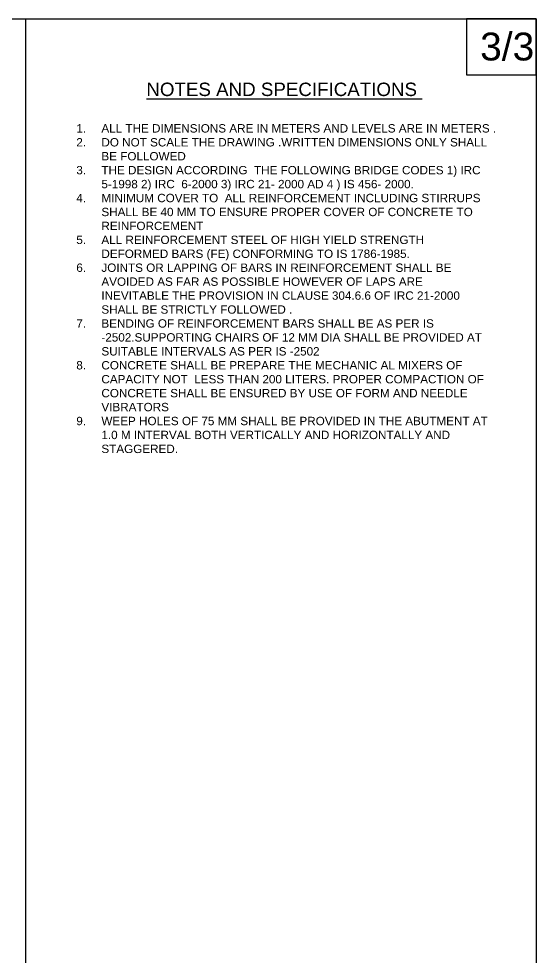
# Model space of a CAD drawing. Header units: millimetres. Extents: x 5124 to 2361568, y 2311 to 44333890.
# Drawn here: x 2359712 to 2361568, y 44330526 to 44333890 of the extents above; entities that cross this region are included whole.
import ezdxf

# ---------------------------------------------------------------- set-up
doc = ezdxf.new("R2010")
doc.units = ezdxf.units.MM
doc.header["$MEASUREMENT"] = 0
for name, color, linetype in [('DRAWING', 2, 'Continuous'), ('REF', 7, 'Continuous'), ('TEXT', 7, 'Continuous')]:
    doc.layers.add(name, color=color, linetype=linetype)
doc.styles.get("Standard").update_dxf_attribs({"font": 'arial.ttf', "height": 25})

msp = doc.modelspace()

# ---------------------------------------------------------------- linework, layer by layer
at = {"layer": 'DRAWING', "color": 0}
msp.add_lwpolyline([(2352358.8, 44333890.5), (2361567.6, 44333890.5), (2361567.6, 44327743.4), (2352358.8, 44327743.4)], close=True, dxfattribs=at)
at = {"layer": 'REF'}
msp.add_lwpolyline([(2359737.7, 44328912.9), (2359737.7, 44333890.5)], dxfattribs=at)
at = {"layer": 'TEXT', "color": 0}
for points in [[(2352358.8, 44333890.5), (2361567.6, 44333890.5), (2361567.6, 44327291.3), (2352358.8, 44327291.3)], [(2361567.6, 44333890.5), (2361317.8, 44333890.5), (2361317.8, 44333689.5), (2361567.6, 44333689.5)]]:
    msp.add_lwpolyline(points, close=True, dxfattribs=at)

# ---------------------------------------------------------------- texts
for s, height, p in [('3/3', 100, (2361366.3, 44333740.8)), ('%%UNOTES AND SPECIFICATIONS ', 48.094, (2360169.5, 44333613.1))]:
    msp.add_text(s, height=height, dxfattribs=at).set_placement(p)
at = {"layer": 'TEXT', "color": 0, "insert": (2359888.2, 44333512.2), "char_height": 30, "attachment_point": 1}
msp.add_mtext_dynamic_manual_height_columns('\\pi-90,l120,t120;1.^IALL THE DIMENSIONS ARE IN METERS AND LEVELS ARE IN METERS .\\P2.^IDO NOT SCALE THE DRAWING .WRITTEN DIMENSIONS ONLY SHALL BE FOLLOWED \\P3.^ITHE DESIGN ACCORDING  THE FOLLOWING BRIDGE CODES 1) IRC  5-1998 2) IRC  6-2000 3) IRC 21- 2000 AD 4 ) IS 456- 2000.\\P4.^IMINIMUM COVER TO  ALL REINFORCEMENT INCLUDING STIRRUPS SHALL BE 40 MM TO ENSURE PROPER COVER OF CONCRETE TO REINFORCEMENT \\P5.^IALL REINFORCEMENT STEEL OF HIGH YIELD STRENGTH DEFORMED BARS (FE) CONFORMING TO IS 1786-1985.\\P6.^IJOINTS OR LAPPING OF BARS IN REINFORCEMENT SHALL BE AVOIDED AS FAR AS POSSIBLE HOWEVER OF LAPS ARE INEVITABLE THE PROVISION IN CLAUSE 304.6.6 OF IRC 21-2000 SHALL BE STRICTLY FOLLOWED .\\P7.^IBENDING OF REINFORCEMENT BARS SHALL BE AS PER IS -2502.SUPPORTING CHAIRS OF 12 MM DIA SHALL BE PROVIDED AT SUITABLE INTERVALS AS PER IS -2502\\P8.^ICONCRETE SHALL BE PREPARE THE MECHANIC AL MIXERS OF CAPACITY NOT  LESS THAN 200 LITERS. PROPER COMPACTION OF CONCRETE SHALL BE ENSURED BY USE OF FORM AND NEEDLE VIBRATORS\\P9.^IWEEP HOLES OF 75 MM SHALL BE PROVIDED IN THE ABUTMENT AT 1.0 M INTERVAL BOTH VERTICALLY AND HORIZONTALLY AND STAGGERED.  ', width=1512.347, gutter_width=500, heights=[0], dxfattribs=at)

doc.saveas('drawing.dxf')
